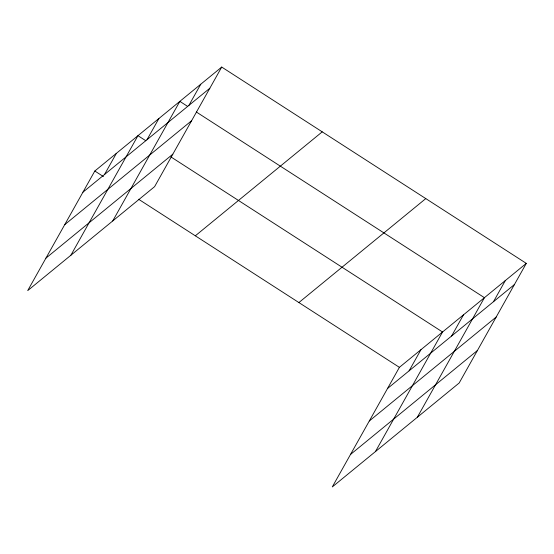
<?xml version="1.0" encoding="UTF-8"?>
<svg xmlns="http://www.w3.org/2000/svg" width="554" height="554" viewBox="0 0 554 554"><rect width="100%" height="100%" fill="white"/><g stroke="black" fill="none" stroke-linecap="round" stroke-linejoin="round"><path stroke-width="0.83" d="M221.718 67.062L94.817 171.02L27.7 290.621L154.601 186.656L221.718 67.062L526.3 263.379L459.183 382.98L332.282 486.938L399.399 367.344L526.3 263.379M104.505 174.531L116.388 153.347M70.85 255.276L137.96 135.675L145.861 140.764M147.018 139.698L158.901 118.521M112.725 220.963L179.842 101.368L187.737 106.458M188.893 105.392L200.777 84.215M409.087 370.848L420.971 349.671M375.432 451.593L442.542 331.998L170.985 156.962M451.6 336.022L463.483 314.838M417.307 417.287L484.425 297.685L196.351 112.012M493.476 301.708L505.359 280.532M82.934 192.203L209.834 88.238M64.707 224.682L191.608 120.717M45.927 258.143L172.827 154.178M195.327 235.81L322.227 131.845M298.883 302.56L425.791 198.595M387.509 388.52L514.417 284.555M369.289 420.998L496.19 317.033M350.509 454.46L477.409 350.495M94.817 171.02L103.432 176.574M138.611 199.253L399.399 367.344"/></g></svg>
